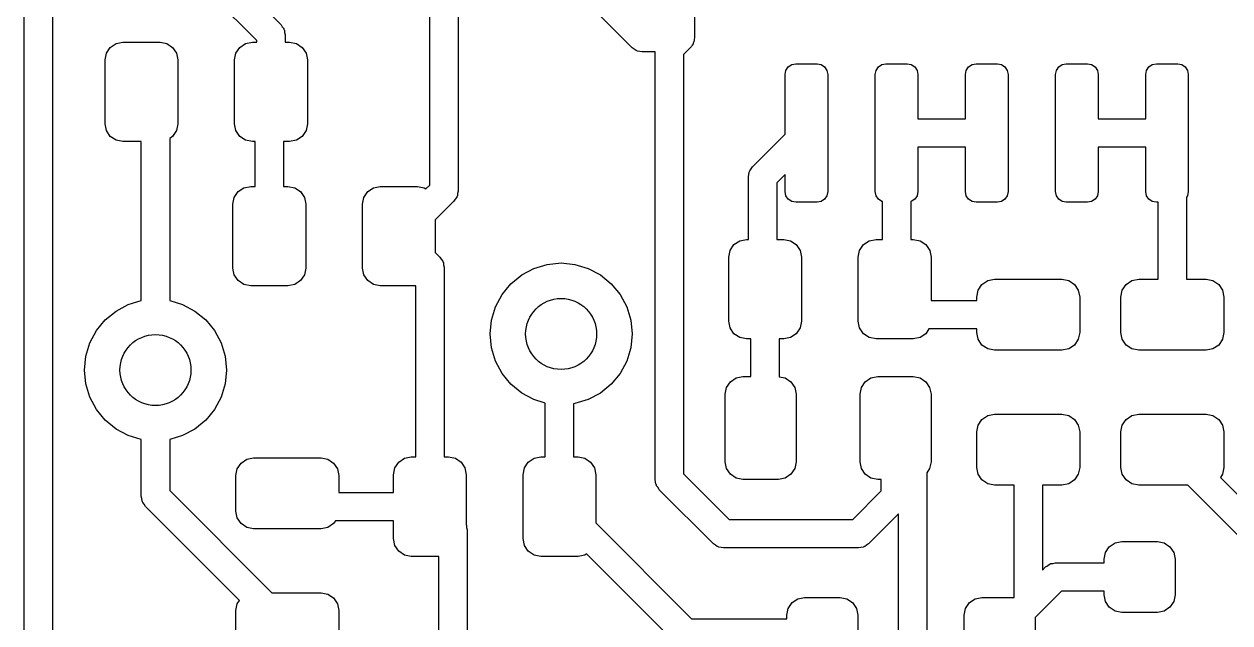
# Model space of a CAD drawing. Extents: x 5.2 to 6.82, y -5.24 to -1.89.
# Drawn here: x 5.752 to 6.421, y -3.22 to -2.888 of the extents above; entities that cross this region are included whole.
import ezdxf

# ---------------------------------------------------------------- set-up
doc = ezdxf.new("R2010")
doc.units = 0
doc.header["$MEASUREMENT"] = 0
doc.layers.add('BLACK', color=7, linetype='CONTINUOUS')

msp = doc.modelspace()

# ---------------------------------------------------------------- linework, layer by layer
at = {"layer": 'BLACK', "linetype": 'CONTINUOUS'}
for p, q in [((5.99287, -2.695), (5.99287, -2.98075)), ((5.97713, -2.97749), (5.97713, -2.69826)), ((5.81195, -2.80581), (5.89464, -2.88851)), ((5.8812, -2.89734), (5.79851, -2.81464)), ((5.75213, -3.315), (5.75213, -2.8339)), ((5.76787, -2.83716), (5.76787, -3.31174)), ((6.08943, -2.90132), (6.02943, -2.84132)), ((6.12395, -2.84724), (6.12395, -2.89575)), ((5.89464, -2.88851), (5.89535, -2.88963)), ((5.89535, -2.88963), (5.89617, -2.89066)), ((5.89617, -2.89066), (5.89627, -2.89109)), ((5.89627, -2.89109), (5.89651, -2.89147)), ((5.89651, -2.89147), (5.89665, -2.89279)), ((5.89665, -2.89279), (5.89695, -2.89407)), ((5.89695, -2.89407), (5.89695, -2.89819)), ((6.12395, -2.89575), (6.12375, -2.89661)), ((5.7978, -2.90426), (5.79993, -2.90107)), ((5.79993, -2.90107), (5.80312, -2.89894)), ((5.80312, -2.89894), (5.80689, -2.89819)), ((5.80689, -2.89819), (5.82756, -2.89819)), ((5.82756, -2.89819), (5.83133, -2.89894)), ((5.83133, -2.89894), (5.83452, -2.90107)), ((5.83452, -2.90107), (5.83665, -2.90426)), ((5.86965, -2.90426), (5.87178, -2.90107)), ((5.87178, -2.90107), (5.87497, -2.89894)), ((5.87497, -2.89894), (5.87874, -2.89819)), ((5.87874, -2.89819), (5.8812, -2.89819)), ((5.8812, -2.89819), (5.8812, -2.89734)), ((5.89695, -2.89819), (5.89941, -2.89819)), ((5.89941, -2.89819), (5.90318, -2.89894)), ((5.90318, -2.89894), (5.90637, -2.90107)), ((5.90637, -2.90107), (5.9085, -2.90426)), ((6.09055, -2.90202), (6.08943, -2.90132)), ((6.09158, -2.90284), (6.09055, -2.90202)), ((6.12164, -2.90132), (6.11787, -2.90508)), ((6.12188, -2.90094), (6.12164, -2.90132)), ((6.12223, -2.90066), (6.12188, -2.90094)), ((6.12262, -2.89986), (6.12223, -2.90066)), ((6.12317, -2.89916), (6.12262, -2.89986)), ((6.12327, -2.89873), (6.12317, -2.89916)), ((6.12351, -2.89835), (6.12327, -2.89873)), ((6.12356, -2.8979), (6.12351, -2.89835)), ((6.12375, -2.8975), (6.12356, -2.8979)), ((6.12375, -2.89661), (6.12375, -2.8975)), ((5.79705, -2.90803), (5.7978, -2.90426)), ((5.79705, -2.94346), (5.79705, -2.90803)), ((5.83665, -2.90426), (5.8374, -2.90803)), ((5.8374, -2.90803), (5.8374, -2.94346)), ((5.8689, -2.90803), (5.86965, -2.90426)), ((5.8689, -2.94346), (5.8689, -2.90803)), ((5.9085, -2.90426), (5.90925, -2.90803)), ((5.90925, -2.90803), (5.90925, -2.94346)), ((6.09202, -2.90294), (6.09158, -2.90284)), ((6.0924, -2.90318), (6.09202, -2.90294)), ((6.09371, -2.90333), (6.0924, -2.90318)), ((6.095, -2.90362), (6.09371, -2.90333)), ((6.10213, -2.90362), (6.095, -2.90362)), ((6.10213, -3.14075), (6.10213, -2.90362)), ((6.11787, -2.90508), (6.11787, -3.13749)), ((6.17426, -2.91611), (6.17471, -2.91385)), ((6.17471, -2.91385), (6.17599, -2.91193)), ((6.17599, -2.91193), (6.17791, -2.91065)), ((6.17791, -2.91065), (6.18017, -2.9102)), ((6.18017, -2.9102), (6.19198, -2.9102)), ((6.19198, -2.9102), (6.19424, -2.91065)), ((6.19424, -2.91065), (6.19616, -2.91193)), ((6.19616, -2.91193), (6.19744, -2.91385)), ((6.19744, -2.91385), (6.19789, -2.91611)), ((6.22426, -2.91611), (6.22471, -2.91385)), ((6.22471, -2.91385), (6.22599, -2.91193)), ((6.22599, -2.91193), (6.22791, -2.91065)), ((6.22791, -2.91065), (6.23017, -2.9102)), ((6.23017, -2.9102), (6.24198, -2.9102)), ((6.24198, -2.9102), (6.24424, -2.91065)), ((6.24424, -2.91065), (6.24616, -2.91193)), ((6.24616, -2.91193), (6.24744, -2.91385)), ((6.24744, -2.91385), (6.24789, -2.91611)), ((6.27426, -2.91611), (6.27471, -2.91385)), ((6.27471, -2.91385), (6.27599, -2.91193)), ((6.27599, -2.91193), (6.27791, -2.91065)), ((6.27791, -2.91065), (6.28017, -2.9102)), ((6.28017, -2.9102), (6.29198, -2.9102)), ((6.29198, -2.9102), (6.29424, -2.91065)), ((6.29424, -2.91065), (6.29616, -2.91193)), ((6.29616, -2.91193), (6.29744, -2.91385)), ((6.29744, -2.91385), (6.29789, -2.91611)), ((6.32426, -2.91611), (6.32471, -2.91385)), ((6.32471, -2.91385), (6.32599, -2.91193)), ((6.32599, -2.91193), (6.32791, -2.91065)), ((6.32791, -2.91065), (6.33017, -2.9102)), ((6.33017, -2.9102), (6.34198, -2.9102)), ((6.34198, -2.9102), (6.34424, -2.91065)), ((6.34424, -2.91065), (6.34616, -2.91193)), ((6.34616, -2.91193), (6.34744, -2.91385)), ((6.34744, -2.91385), (6.34789, -2.91611)), ((6.37426, -2.91611), (6.37471, -2.91385)), ((6.37471, -2.91385), (6.37599, -2.91193)), ((6.37599, -2.91193), (6.37791, -2.91065)), ((6.37791, -2.91065), (6.38017, -2.9102)), ((6.38017, -2.9102), (6.39198, -2.9102)), ((6.39198, -2.9102), (6.39424, -2.91065)), ((6.39424, -2.91065), (6.39616, -2.91193)), ((6.39616, -2.91193), (6.39744, -2.91385)), ((6.39744, -2.91385), (6.39789, -2.91611)), ((6.17426, -2.94927), (6.17426, -2.91611)), ((6.19789, -2.91611), (6.19789, -2.98107)), ((6.22426, -2.98107), (6.22426, -2.91611)), ((6.24789, -2.91611), (6.24789, -2.94072)), ((6.27426, -2.94072), (6.27426, -2.91611)), ((6.29789, -2.91611), (6.29789, -2.98107)), ((6.32426, -2.98107), (6.32426, -2.91611)), ((6.34789, -2.91611), (6.34789, -2.94072)), ((6.37426, -2.94072), (6.37426, -2.91611)), ((6.39789, -2.91611), (6.39789, -2.98107)), ((6.24789, -2.94072), (6.27426, -2.94072)), ((6.34789, -2.94072), (6.37426, -2.94072)), ((5.7978, -2.94723), (5.79705, -2.94346)), ((5.79993, -2.95042), (5.7978, -2.94723)), ((5.83665, -2.94723), (5.83452, -2.95042)), ((5.8374, -2.94346), (5.83665, -2.94723)), ((5.86965, -2.94723), (5.8689, -2.94346)), ((5.87178, -2.95042), (5.86965, -2.94723)), ((5.9085, -2.94723), (5.90637, -2.95042)), ((5.90925, -2.94346), (5.9085, -2.94723)), ((6.15619, -2.96734), (6.17426, -2.94927)), ((5.80312, -2.95256), (5.79993, -2.95042)), ((5.80689, -2.95331), (5.80312, -2.95256)), ((5.81713, -2.95331), (5.80689, -2.95331)), ((5.81713, -3.04145), (5.81713, -2.95331)), ((5.83452, -2.95042), (5.83287, -2.95152)), ((5.83287, -2.95152), (5.83287, -3.04145)), ((5.87497, -2.95256), (5.87178, -2.95042)), ((5.87874, -2.95331), (5.87497, -2.95256)), ((5.88028, -2.95331), (5.87874, -2.95331)), ((5.88028, -2.97819), (5.88028, -2.95331)), ((5.89941, -2.95331), (5.89602, -2.95331)), ((5.89602, -2.95331), (5.89602, -2.97819)), ((5.90318, -2.95256), (5.89941, -2.95331)), ((5.90637, -2.95042), (5.90318, -2.95256)), ((6.27426, -2.95646), (6.24789, -2.95646)), ((6.24789, -2.95646), (6.24789, -2.98107)), ((6.27426, -2.98107), (6.27426, -2.95646)), ((6.37426, -2.95646), (6.34789, -2.95646)), ((6.34789, -2.95646), (6.34789, -2.98107)), ((6.37426, -2.98107), (6.37426, -2.95646)), ((6.15456, -2.96993), (6.15466, -2.96949)), ((6.15466, -2.96949), (6.15549, -2.96846)), ((6.15549, -2.96846), (6.15619, -2.96734)), ((6.15388, -2.97291), (6.15418, -2.97162)), ((6.15388, -3.00759), (6.15388, -2.97291)), ((6.15418, -2.97162), (6.15433, -2.97031)), ((6.15433, -2.97031), (6.15456, -2.96993)), ((6.17426, -2.97154), (6.16963, -2.97617)), ((6.16963, -2.97617), (6.16963, -3.00759)), ((6.17426, -2.98107), (6.17426, -2.97154)), ((5.86872, -2.98426), (5.87086, -2.98107)), ((5.87086, -2.98107), (5.87405, -2.97894)), ((5.87405, -2.97894), (5.87781, -2.97819)), ((5.87781, -2.97819), (5.88028, -2.97819)), ((5.89602, -2.97819), (5.89848, -2.97819)), ((5.89848, -2.97819), (5.90225, -2.97894)), ((5.90225, -2.97894), (5.90544, -2.98107)), ((5.90544, -2.98107), (5.90758, -2.98426)), ((5.94057, -2.98426), (5.94271, -2.98107)), ((5.94271, -2.98107), (5.9459, -2.97894)), ((5.9459, -2.97894), (5.94967, -2.97819)), ((5.94967, -2.97819), (5.97033, -2.97819)), ((5.97033, -2.97819), (5.9741, -2.97894)), ((5.9741, -2.97894), (5.97504, -2.97957)), ((5.97504, -2.97957), (5.97713, -2.97749)), ((5.99258, -2.98204), (5.99243, -2.98335)), ((5.99287, -2.98075), (5.99258, -2.98204)), ((6.17471, -2.98333), (6.17426, -2.98107)), ((6.19789, -2.98107), (6.19744, -2.98333)), ((6.22471, -2.98333), (6.22426, -2.98107)), ((6.24789, -2.98107), (6.24744, -2.98333)), ((6.27471, -2.98333), (6.27426, -2.98107)), ((6.29789, -2.98107), (6.29744, -2.98333)), ((6.32471, -2.98333), (6.32426, -2.98107)), ((6.34789, -2.98107), (6.34744, -2.98333)), ((6.37471, -2.98333), (6.37426, -2.98107)), ((6.39789, -2.98107), (6.39744, -2.98333)), ((5.86797, -2.98803), (5.86872, -2.98426)), ((5.86797, -3.02346), (5.86797, -2.98803)), ((5.90758, -2.98426), (5.90833, -2.98803)), ((5.90833, -2.98803), (5.90833, -3.02346)), ((5.93982, -2.98803), (5.94057, -2.98426)), ((5.93982, -3.02346), (5.93982, -2.98803)), ((5.99057, -2.98632), (5.98018, -2.99671)), ((5.99127, -2.9852), (5.99057, -2.98632)), ((5.99209, -2.98416), (5.99127, -2.9852)), ((5.99219, -2.98373), (5.99209, -2.98416)), ((5.99243, -2.98335), (5.99219, -2.98373)), ((6.17599, -2.98525), (6.17471, -2.98333)), ((6.17791, -2.98653), (6.17599, -2.98525)), ((6.18017, -2.98698), (6.17791, -2.98653)), ((6.19198, -2.98698), (6.18017, -2.98698)), ((6.19424, -2.98653), (6.19198, -2.98698)), ((6.19616, -2.98525), (6.19424, -2.98653)), ((6.19744, -2.98333), (6.19616, -2.98525)), ((6.22599, -2.98525), (6.22471, -2.98333)), ((6.22791, -2.98653), (6.22599, -2.98525)), ((6.2282, -2.98658), (6.22791, -2.98653)), ((6.2282, -3.00759), (6.2282, -2.98658)), ((6.24424, -2.98653), (6.24395, -2.98658)), ((6.24395, -2.98658), (6.24395, -3.00759)), ((6.24616, -2.98525), (6.24424, -2.98653)), ((6.24744, -2.98333), (6.24616, -2.98525)), ((6.27599, -2.98525), (6.27471, -2.98333)), ((6.27791, -2.98653), (6.27599, -2.98525)), ((6.28017, -2.98698), (6.27791, -2.98653)), ((6.29198, -2.98698), (6.28017, -2.98698)), ((6.29424, -2.98653), (6.29198, -2.98698)), ((6.29616, -2.98525), (6.29424, -2.98653)), ((6.29744, -2.98333), (6.29616, -2.98525)), ((6.32599, -2.98525), (6.32471, -2.98333)), ((6.32791, -2.98653), (6.32599, -2.98525)), ((6.33017, -2.98698), (6.32791, -2.98653)), ((6.34198, -2.98698), (6.33017, -2.98698)), ((6.34424, -2.98653), (6.34198, -2.98698)), ((6.34616, -2.98525), (6.34424, -2.98653)), ((6.34744, -2.98333), (6.34616, -2.98525)), ((6.37599, -2.98525), (6.37471, -2.98333)), ((6.37791, -2.98653), (6.37599, -2.98525)), ((6.38017, -2.98698), (6.37791, -2.98653)), ((6.3812, -2.98698), (6.38017, -2.98698)), ((6.3812, -3.02966), (6.3812, -2.98698)), ((6.39744, -2.98333), (6.39695, -2.98406)), ((6.39695, -2.98406), (6.39695, -3.02966)), ((5.98018, -2.99671), (5.98018, -3.01479)), ((6.14586, -3.01047), (6.14905, -3.00834)), ((6.14905, -3.00834), (6.15281, -3.00759)), ((6.15281, -3.00759), (6.15388, -3.00759)), ((6.16963, -3.00759), (6.17348, -3.00759)), ((6.17348, -3.00759), (6.17725, -3.00834)), ((6.17725, -3.00834), (6.18044, -3.01047)), ((6.21771, -3.01047), (6.2209, -3.00834)), ((6.2209, -3.00834), (6.22467, -3.00759)), ((6.22467, -3.00759), (6.2282, -3.00759)), ((6.24395, -3.00759), (6.24533, -3.00759)), ((6.24533, -3.00759), (6.2491, -3.00834)), ((6.2491, -3.00834), (6.25229, -3.01047)), ((5.98018, -3.01479), (5.98279, -3.0174)), ((6.14297, -3.01743), (6.14372, -3.01367)), ((6.14372, -3.01367), (6.14586, -3.01047)), ((6.18044, -3.01047), (6.18258, -3.01367)), ((6.18258, -3.01367), (6.18333, -3.01743)), ((6.21482, -3.01743), (6.21557, -3.01367)), ((6.21557, -3.01367), (6.21771, -3.01047)), ((6.25229, -3.01047), (6.25443, -3.01367)), ((6.25443, -3.01367), (6.25518, -3.01743)), ((5.98279, -3.0174), (5.98349, -3.01852)), ((5.98349, -3.01852), (5.98432, -3.01956)), ((5.98432, -3.01956), (5.98442, -3.01999)), ((5.98442, -3.01999), (5.98466, -3.02037)), ((5.98466, -3.02037), (5.9848, -3.02168)), ((5.9848, -3.02168), (5.9851, -3.02297)), ((5.9851, -3.02297), (5.9851, -3.12819)), ((6.03493, -3.02363), (6.04232, -3.02139)), ((6.04232, -3.02139), (6.05, -3.02063)), ((6.05, -3.02063), (6.05768, -3.02139)), ((6.05768, -3.02139), (6.06507, -3.02363)), ((6.14297, -3.05287), (6.14297, -3.01743)), ((6.18333, -3.01743), (6.18333, -3.05287)), ((6.21482, -3.05287), (6.21482, -3.01743)), ((6.25518, -3.01743), (6.25518, -3.04147)), ((5.86872, -3.02723), (5.86797, -3.02346)), ((5.87086, -3.03042), (5.86872, -3.02723)), ((5.90758, -3.02723), (5.90544, -3.03042)), ((5.90833, -3.02346), (5.90758, -3.02723)), ((5.94057, -3.02723), (5.93982, -3.02346)), ((5.94271, -3.03042), (5.94057, -3.02723)), ((6.02216, -3.03216), (6.02813, -3.02726)), ((6.02813, -3.02726), (6.03493, -3.02363)), ((6.06507, -3.02363), (6.07187, -3.02726)), ((6.07187, -3.02726), (6.07784, -3.03216)), ((6.28661, -3.03041), (6.29037, -3.02966)), ((6.29037, -3.02966), (6.32778, -3.02966)), ((6.32778, -3.02966), (6.33154, -3.03041)), ((6.36661, -3.03041), (6.37037, -3.02966)), ((6.37037, -3.02966), (6.3812, -3.02966)), ((6.39695, -3.02966), (6.40778, -3.02966)), ((6.40778, -3.02966), (6.41154, -3.03041)), ((5.87405, -3.03256), (5.87086, -3.03042)), ((5.87781, -3.03331), (5.87405, -3.03256)), ((5.89848, -3.03331), (5.87781, -3.03331)), ((5.90225, -3.03256), (5.89848, -3.03331)), ((5.90544, -3.03042), (5.90225, -3.03256)), ((5.9459, -3.03256), (5.94271, -3.03042)), ((5.94967, -3.03331), (5.9459, -3.03256)), ((5.96935, -3.03331), (5.94967, -3.03331)), ((5.96935, -3.12819), (5.96935, -3.03331)), ((6.01726, -3.03813), (6.02216, -3.03216)), ((6.07784, -3.03216), (6.08274, -3.03813)), ((6.28053, -3.0395), (6.28128, -3.03574)), ((6.28128, -3.03574), (6.28341, -3.03254)), ((6.28341, -3.03254), (6.28661, -3.03041)), ((6.33154, -3.03041), (6.33474, -3.03254)), ((6.33474, -3.03254), (6.33687, -3.03574)), ((6.33687, -3.03574), (6.33762, -3.0395)), ((6.36053, -3.0395), (6.36128, -3.03574)), ((6.36128, -3.03574), (6.36341, -3.03254)), ((6.36341, -3.03254), (6.36661, -3.03041)), ((6.41154, -3.03041), (6.41474, -3.03254)), ((6.41474, -3.03254), (6.41687, -3.03574)), ((6.41687, -3.03574), (6.41762, -3.0395)), ((5.80993, -3.04363), (5.81713, -3.04145)), ((5.83287, -3.04145), (5.84007, -3.04363)), ((6.01363, -3.04493), (6.01726, -3.03813)), ((6.08274, -3.03813), (6.08637, -3.04493)), ((6.25518, -3.04147), (6.28053, -3.04147)), ((6.28053, -3.04147), (6.28053, -3.0395)), ((6.33762, -3.0395), (6.33762, -3.05919)), ((6.36053, -3.05919), (6.36053, -3.0395)), ((6.41762, -3.0395), (6.41762, -3.05919)), ((5.79716, -3.05216), (5.80313, -3.04726)), ((5.80313, -3.04726), (5.80993, -3.04363)), ((5.84007, -3.04363), (5.84687, -3.04726)), ((5.84687, -3.04726), (5.85284, -3.05216)), ((6.01139, -3.05232), (6.01363, -3.04493)), ((6.08637, -3.04493), (6.08861, -3.05232)), ((5.79226, -3.05813), (5.79716, -3.05216)), ((5.85284, -3.05216), (5.85774, -3.05813)), ((6.01063, -3.06), (6.01139, -3.05232)), ((6.08861, -3.05232), (6.08937, -3.06)), ((6.14372, -3.05663), (6.14297, -3.05287)), ((6.18333, -3.05287), (6.18258, -3.05663)), ((6.21557, -3.05663), (6.21482, -3.05287)), ((5.78863, -3.06493), (5.79226, -3.05813)), ((5.85774, -3.05813), (5.86137, -3.06493)), ((6.01139, -3.06768), (6.01063, -3.06)), ((6.08937, -3.06), (6.08861, -3.06768)), ((6.14586, -3.05983), (6.14372, -3.05663)), ((6.14905, -3.06196), (6.14586, -3.05983)), ((6.15281, -3.06271), (6.14905, -3.06196)), ((6.15528, -3.06271), (6.15281, -3.06271)), ((6.15528, -3.08361), (6.15528, -3.06271)), ((6.17348, -3.06271), (6.17102, -3.06271)), ((6.17102, -3.06271), (6.17102, -3.08371)), ((6.17725, -3.06196), (6.17348, -3.06271)), ((6.18044, -3.05983), (6.17725, -3.06196)), ((6.18258, -3.05663), (6.18044, -3.05983)), ((6.21771, -3.05983), (6.21557, -3.05663)), ((6.2209, -3.06196), (6.21771, -3.05983)), ((6.22467, -3.06271), (6.2209, -3.06196)), ((6.24533, -3.06271), (6.22467, -3.06271)), ((6.2491, -3.06196), (6.24533, -3.06271)), ((6.25229, -3.05983), (6.2491, -3.06196)), ((6.25404, -3.05722), (6.25229, -3.05983)), ((6.28053, -3.05722), (6.25404, -3.05722)), ((6.28053, -3.05919), (6.28053, -3.05722)), ((6.28128, -3.06296), (6.28053, -3.05919)), ((6.28341, -3.06615), (6.28128, -3.06296)), ((6.33687, -3.06296), (6.33474, -3.06615)), ((6.33762, -3.05919), (6.33687, -3.06296)), ((6.36128, -3.06296), (6.36053, -3.05919)), ((6.36341, -3.06615), (6.36128, -3.06296)), ((6.41687, -3.06296), (6.41474, -3.06615)), ((6.41762, -3.05919), (6.41687, -3.06296)), ((5.78639, -3.07232), (5.78863, -3.06493)), ((5.86137, -3.06493), (5.86361, -3.07232)), ((6.01363, -3.07507), (6.01139, -3.06768)), ((6.08861, -3.06768), (6.08637, -3.07507)), ((6.28661, -3.06828), (6.28341, -3.06615)), ((6.29037, -3.06903), (6.28661, -3.06828)), ((6.32778, -3.06903), (6.29037, -3.06903)), ((6.33154, -3.06828), (6.32778, -3.06903)), ((6.33474, -3.06615), (6.33154, -3.06828)), ((6.36661, -3.06828), (6.36341, -3.06615)), ((6.37037, -3.06903), (6.36661, -3.06828)), ((6.40778, -3.06903), (6.37037, -3.06903)), ((6.41154, -3.06828), (6.40778, -3.06903)), ((6.41474, -3.06615), (6.41154, -3.06828)), ((5.78563, -3.08), (5.78639, -3.07232)), ((5.86361, -3.07232), (5.86437, -3.08)), ((6.01726, -3.08187), (6.01363, -3.07507)), ((6.08637, -3.07507), (6.08274, -3.08187)), ((5.78639, -3.08768), (5.78563, -3.08)), ((5.86437, -3.08), (5.86361, -3.08768)), ((6.02216, -3.08784), (6.01726, -3.08187)), ((6.08274, -3.08187), (6.07784, -3.08784)), ((5.78863, -3.09507), (5.78639, -3.08768)), ((5.86361, -3.08768), (5.86137, -3.09507)), ((6.02813, -3.09274), (6.02216, -3.08784)), ((6.07784, -3.08784), (6.07187, -3.09274)), ((6.14099, -3.09345), (6.14174, -3.08968)), ((6.14174, -3.08968), (6.14387, -3.08649)), ((6.14387, -3.08649), (6.14706, -3.08436)), ((6.14706, -3.08436), (6.15083, -3.08361)), ((6.15083, -3.08361), (6.15528, -3.08361)), ((6.17102, -3.08371), (6.17428, -3.08436)), ((6.17428, -3.08436), (6.17748, -3.08649)), ((6.17748, -3.08649), (6.17961, -3.08968)), ((6.17961, -3.08968), (6.18036, -3.09345)), ((6.21579, -3.09345), (6.21654, -3.08968)), ((6.21654, -3.08968), (6.21867, -3.08649)), ((6.21867, -3.08649), (6.22187, -3.08436)), ((6.22187, -3.08436), (6.22563, -3.08361)), ((6.22563, -3.08361), (6.24532, -3.08361)), ((6.24532, -3.08361), (6.24909, -3.08436)), ((6.24909, -3.08436), (6.25228, -3.08649)), ((6.25228, -3.08649), (6.25441, -3.08968)), ((6.25441, -3.08968), (6.25516, -3.09345)), ((5.79226, -3.10187), (5.78863, -3.09507)), ((5.86137, -3.09507), (5.85774, -3.10187)), ((6.03493, -3.09637), (6.02813, -3.09274)), ((6.0412, -3.09827), (6.03493, -3.09637)), ((6.06507, -3.09637), (6.05768, -3.09861)), ((6.07187, -3.09274), (6.06507, -3.09637)), ((6.14099, -3.13085), (6.14099, -3.09345)), ((6.18036, -3.09345), (6.18036, -3.13085)), ((6.21579, -3.13085), (6.21579, -3.09345)), ((6.25516, -3.09345), (6.25516, -3.13085)), ((5.79716, -3.10784), (5.79226, -3.10187)), ((5.85774, -3.10187), (5.85284, -3.10784)), ((6.0412, -3.12819), (6.0412, -3.09827)), ((6.05768, -3.09861), (6.05695, -3.09869)), ((6.05695, -3.09869), (6.05695, -3.12819)), ((5.80313, -3.11274), (5.79716, -3.10784)), ((5.85284, -3.10784), (5.84687, -3.11274)), ((6.28128, -3.11054), (6.28341, -3.10735)), ((6.28341, -3.10735), (6.28661, -3.10521)), ((6.28661, -3.10521), (6.29037, -3.10446)), ((6.29037, -3.10446), (6.32778, -3.10446)), ((6.32778, -3.10446), (6.33154, -3.10521)), ((6.33154, -3.10521), (6.33474, -3.10735)), ((6.33474, -3.10735), (6.33687, -3.11054)), ((6.36128, -3.11054), (6.36341, -3.10735)), ((6.36341, -3.10735), (6.36661, -3.10521)), ((6.36661, -3.10521), (6.37037, -3.10446)), ((6.37037, -3.10446), (6.40778, -3.10446)), ((6.40778, -3.10446), (6.41154, -3.10521)), ((6.41154, -3.10521), (6.41474, -3.10735)), ((6.41474, -3.10735), (6.41687, -3.11054)), ((5.80993, -3.11637), (5.80313, -3.11274)), ((5.81713, -3.11855), (5.80993, -3.11637)), ((5.84007, -3.11637), (5.83287, -3.11855)), ((5.84687, -3.11274), (5.84007, -3.11637)), ((6.28053, -3.11431), (6.28128, -3.11054)), ((6.28053, -3.13399), (6.28053, -3.11431)), ((6.33687, -3.11054), (6.33762, -3.11431)), ((6.33762, -3.11431), (6.33762, -3.13399)), ((6.36053, -3.11431), (6.36128, -3.11054)), ((6.36053, -3.13399), (6.36053, -3.11431)), ((6.41687, -3.11054), (6.41762, -3.11431)), ((6.41762, -3.11431), (6.41762, -3.13399)), ((5.81713, -3.15), (5.81713, -3.11855)), ((5.83287, -3.11855), (5.83287, -3.14674)), ((5.87249, -3.13154), (5.87568, -3.12941)), ((5.87568, -3.12941), (5.87945, -3.12866)), ((5.87945, -3.12866), (5.91685, -3.12866)), ((5.91685, -3.12866), (5.92062, -3.12941)), ((5.92062, -3.12941), (5.92381, -3.13154)), ((5.95993, -3.13107), (5.96312, -3.12894)), ((5.96312, -3.12894), (5.96689, -3.12819)), ((5.96689, -3.12819), (5.96935, -3.12819)), ((5.9851, -3.12819), (5.98756, -3.12819)), ((5.98756, -3.12819), (5.99133, -3.12894)), ((5.99133, -3.12894), (5.99452, -3.13107)), ((6.03178, -3.13107), (6.03497, -3.12894)), ((6.03497, -3.12894), (6.03874, -3.12819)), ((6.03874, -3.12819), (6.0412, -3.12819)), ((6.05695, -3.12819), (6.05941, -3.12819)), ((6.05941, -3.12819), (6.06318, -3.12894)), ((6.06318, -3.12894), (6.06637, -3.13107)), ((5.86961, -3.1385), (5.87036, -3.13474)), ((5.87036, -3.13474), (5.87249, -3.13154)), ((5.92381, -3.13154), (5.92594, -3.13474)), ((5.92594, -3.13474), (5.92669, -3.1385)), ((5.95705, -3.13803), (5.9578, -3.13426)), ((5.9578, -3.13426), (5.95993, -3.13107)), ((5.99452, -3.13107), (5.99665, -3.13426)), ((5.99665, -3.13426), (5.9974, -3.13803)), ((6.0289, -3.13803), (6.02965, -3.13426)), ((6.02965, -3.13426), (6.03178, -3.13107)), ((6.06637, -3.13107), (6.0685, -3.13426)), ((6.0685, -3.13426), (6.06925, -3.13803)), ((6.14174, -3.13462), (6.14099, -3.13085)), ((6.14387, -3.13781), (6.14174, -3.13462)), ((6.17961, -3.13462), (6.17748, -3.13781)), ((6.18036, -3.13085), (6.17961, -3.13462)), ((6.21654, -3.13462), (6.21579, -3.13085)), ((6.21867, -3.13781), (6.21654, -3.13462)), ((6.25441, -3.13462), (6.25287, -3.13692)), ((6.25516, -3.13085), (6.25441, -3.13462)), ((6.28128, -3.13776), (6.28053, -3.13399)), ((6.33762, -3.13399), (6.33687, -3.13776)), ((6.36128, -3.13776), (6.36053, -3.13399)), ((6.41762, -3.13399), (6.41687, -3.13776)), ((5.86961, -3.15819), (5.86961, -3.1385)), ((5.92669, -3.1385), (5.92669, -3.14787)), ((5.95705, -3.14787), (5.95705, -3.13803)), ((5.9974, -3.13803), (5.9974, -3.16587)), ((6.0289, -3.17346), (6.0289, -3.13803)), ((6.06925, -3.13803), (6.06925, -3.16479)), ((6.10242, -3.14204), (6.10213, -3.14075)), ((6.10257, -3.14335), (6.10242, -3.14204)), ((6.10281, -3.14373), (6.10257, -3.14335)), ((6.11787, -3.13749), (6.14326, -3.16287)), ((6.14706, -3.13994), (6.14387, -3.13781)), ((6.15083, -3.14069), (6.14706, -3.13994)), ((6.17052, -3.14069), (6.15083, -3.14069)), ((6.17428, -3.13994), (6.17052, -3.14069)), ((6.17748, -3.13781), (6.17428, -3.13994)), ((6.22187, -3.13994), (6.21867, -3.13781)), ((6.22563, -3.14069), (6.22187, -3.13994)), ((6.2276, -3.14069), (6.22563, -3.14069)), ((6.2276, -3.14701), (6.2276, -3.14069)), ((6.25287, -3.13692), (6.25287, -3.26249)), ((6.28341, -3.14095), (6.28128, -3.13776)), ((6.28661, -3.14309), (6.28341, -3.14095)), ((6.29037, -3.14383), (6.28661, -3.14309)), ((6.33154, -3.14309), (6.32778, -3.14383)), ((6.33474, -3.14095), (6.33154, -3.14309)), ((6.33687, -3.13776), (6.33474, -3.14095)), ((6.36341, -3.14095), (6.36128, -3.13776)), ((6.36661, -3.14309), (6.36341, -3.14095)), ((6.37037, -3.14383), (6.36661, -3.14309)), ((6.41687, -3.13776), (6.41565, -3.13959)), ((6.41565, -3.13959), (6.4534, -3.17734)), ((5.81742, -3.15129), (5.81713, -3.15)), ((5.83287, -3.14674), (5.8896, -3.20346)), ((5.92669, -3.14787), (5.95705, -3.14787)), ((6.10291, -3.14416), (6.10281, -3.14373)), ((6.10373, -3.1452), (6.10291, -3.14416)), ((6.10443, -3.14632), (6.10373, -3.1452)), ((6.13443, -3.17632), (6.10443, -3.14632)), ((6.21174, -3.16287), (6.2276, -3.14701)), ((6.3012, -3.14383), (6.29037, -3.14383)), ((6.3012, -3.20606), (6.3012, -3.14383)), ((6.32778, -3.14383), (6.31695, -3.14383)), ((6.31695, -3.14383), (6.31695, -3.19095)), ((6.39762, -3.14383), (6.37037, -3.14383)), ((6.4496, -3.19581), (6.39762, -3.14383)), ((5.81757, -3.1526), (5.81742, -3.15129)), ((5.81781, -3.15298), (5.81757, -3.1526)), ((5.81791, -3.15342), (5.81781, -3.15298)), ((5.81873, -3.15445), (5.81791, -3.15342)), ((5.81943, -3.15557), (5.81873, -3.15445)), ((5.87158, -3.20771), (5.81943, -3.15557)), ((5.87036, -3.16196), (5.86961, -3.15819)), ((5.87249, -3.16515), (5.87036, -3.16196)), ((6.14326, -3.16287), (6.21174, -3.16287)), ((6.23713, -3.15976), (6.22057, -3.17632)), ((6.23713, -3.26575), (6.23713, -3.15976)), ((5.87568, -3.16728), (5.87249, -3.16515)), ((5.87945, -3.16803), (5.87568, -3.16728)), ((5.91685, -3.16803), (5.87945, -3.16803)), ((5.92062, -3.16728), (5.91685, -3.16803)), ((5.92381, -3.16515), (5.92062, -3.16728)), ((5.92483, -3.16362), (5.92381, -3.16515)), ((5.95705, -3.16362), (5.92483, -3.16362)), ((5.95705, -3.17346), (5.95705, -3.16362)), ((5.9974, -3.16587), (5.99743, -3.16592)), ((5.99743, -3.16592), (5.99758, -3.16724)), ((5.99758, -3.16724), (5.99787, -3.16852)), ((5.99787, -3.16852), (5.99787, -3.74)), ((6.06925, -3.16479), (6.12234, -3.21787)), ((5.9578, -3.17723), (5.95705, -3.17346)), ((6.02965, -3.17723), (6.0289, -3.17346)), ((6.13555, -3.17702), (6.13443, -3.17632)), ((6.22057, -3.17632), (6.21945, -3.17702)), ((6.35406, -3.17795), (6.35725, -3.17581)), ((6.35725, -3.17581), (6.36102, -3.17506)), ((6.36102, -3.17506), (6.3807, -3.17506)), ((6.3807, -3.17506), (6.38447, -3.17581)), ((6.38447, -3.17581), (6.38766, -3.17795)), ((5.95993, -3.18042), (5.9578, -3.17723)), ((5.96312, -3.18256), (5.95993, -3.18042)), ((5.96689, -3.18331), (5.96312, -3.18256)), ((5.98213, -3.18331), (5.96689, -3.18331)), ((5.98213, -3.73674), (5.98213, -3.18331)), ((6.03178, -3.18042), (6.02965, -3.17723)), ((6.03497, -3.18256), (6.03178, -3.18042)), ((6.03874, -3.18331), (6.03497, -3.18256)), ((6.05941, -3.18331), (6.03874, -3.18331)), ((6.06318, -3.18256), (6.05941, -3.18331)), ((6.06412, -3.18193), (6.06318, -3.18256)), ((6.11351, -3.23132), (6.06412, -3.18193)), ((6.13658, -3.17784), (6.13555, -3.17702)), ((6.13702, -3.17794), (6.13658, -3.17784)), ((6.1374, -3.17818), (6.13702, -3.17794)), ((6.13871, -3.17833), (6.1374, -3.17818)), ((6.14, -3.17862), (6.13871, -3.17833)), ((6.215, -3.17862), (6.14, -3.17862)), ((6.21629, -3.17833), (6.215, -3.17862)), ((6.2176, -3.17818), (6.21629, -3.17833)), ((6.21798, -3.17794), (6.2176, -3.17818)), ((6.21842, -3.17784), (6.21798, -3.17794)), ((6.21945, -3.17702), (6.21842, -3.17784)), ((6.35118, -3.18491), (6.35193, -3.18114)), ((6.35193, -3.18114), (6.35406, -3.17795)), ((6.38766, -3.17795), (6.3898, -3.18114)), ((6.3898, -3.18114), (6.39055, -3.18491)), ((6.31695, -3.19095), (6.31872, -3.18918)), ((6.31872, -3.18918), (6.31984, -3.18848)), ((6.31984, -3.18848), (6.32087, -3.18765)), ((6.32087, -3.18765), (6.32131, -3.18755)), ((6.32131, -3.18755), (6.32169, -3.18732)), ((6.32169, -3.18732), (6.323, -3.18717)), ((6.323, -3.18717), (6.32429, -3.18687)), ((6.32429, -3.18687), (6.35118, -3.18687)), ((6.35118, -3.18687), (6.35118, -3.18491)), ((6.39055, -3.18491), (6.39055, -3.20459)), ((5.8896, -3.20346), (5.91685, -3.20346)), ((5.91685, -3.20346), (5.92062, -3.20421)), ((6.32755, -3.20262), (6.31464, -3.21553)), ((6.35118, -3.20262), (6.32755, -3.20262)), ((6.35118, -3.20459), (6.35118, -3.20262)), ((5.86961, -3.21331), (5.87036, -3.20954)), ((5.87036, -3.20954), (5.87158, -3.20771)), ((5.92062, -3.20421), (5.92381, -3.20635)), ((5.92381, -3.20635), (5.92594, -3.20954)), ((5.92594, -3.20954), (5.92669, -3.21331)), ((6.17593, -3.21214), (6.17806, -3.20895)), ((6.17806, -3.20895), (6.18125, -3.20681)), ((6.18125, -3.20681), (6.18502, -3.20606)), ((6.18502, -3.20606), (6.2047, -3.20606)), ((6.2047, -3.20606), (6.20847, -3.20681)), ((6.20847, -3.20681), (6.21166, -3.20895)), ((6.21166, -3.20895), (6.2138, -3.21214)), ((6.27435, -3.21214), (6.27649, -3.20895)), ((6.27649, -3.20895), (6.27968, -3.20681)), ((6.27968, -3.20681), (6.28344, -3.20606)), ((6.28344, -3.20606), (6.3012, -3.20606)), ((6.35193, -3.20836), (6.35118, -3.20459)), ((6.35406, -3.21155), (6.35193, -3.20836)), ((6.3898, -3.20836), (6.38766, -3.21155)), ((6.39055, -3.20459), (6.3898, -3.20836)), ((5.86961, -3.23299), (5.86961, -3.21331)), ((5.92669, -3.21331), (5.92669, -3.23299)), ((6.17518, -3.21591), (6.17593, -3.21214)), ((6.17518, -3.21787), (6.17518, -3.21591)), ((6.2138, -3.21214), (6.21455, -3.21591)), ((6.21455, -3.21591), (6.21455, -3.23559)), ((6.2736, -3.21591), (6.27435, -3.21214)), ((6.2736, -3.23559), (6.2736, -3.21591)), ((6.31464, -3.21553), (6.31297, -3.2172)), ((6.31464, -3.21553), (6.31464, -3.21553)), ((6.35725, -3.21368), (6.35406, -3.21155)), ((6.36102, -3.21443), (6.35725, -3.21368)), ((6.3807, -3.21443), (6.36102, -3.21443)), ((6.38447, -3.21368), (6.3807, -3.21443)), ((6.38766, -3.21155), (6.38447, -3.21368)), ((6.12234, -3.21787), (6.17518, -3.21787)), ((6.31297, -3.2172), (6.31297, -3.23559))]:
    msp.add_line(p, q, dxfattribs=at)
at = {"layer": 'BLACK'}
for centre in [(6.05, -3.06), (5.825, -3.08)]:
    msp.add_circle(centre, 0.01969, dxfattribs=at)

doc.saveas('drawing.dxf')
